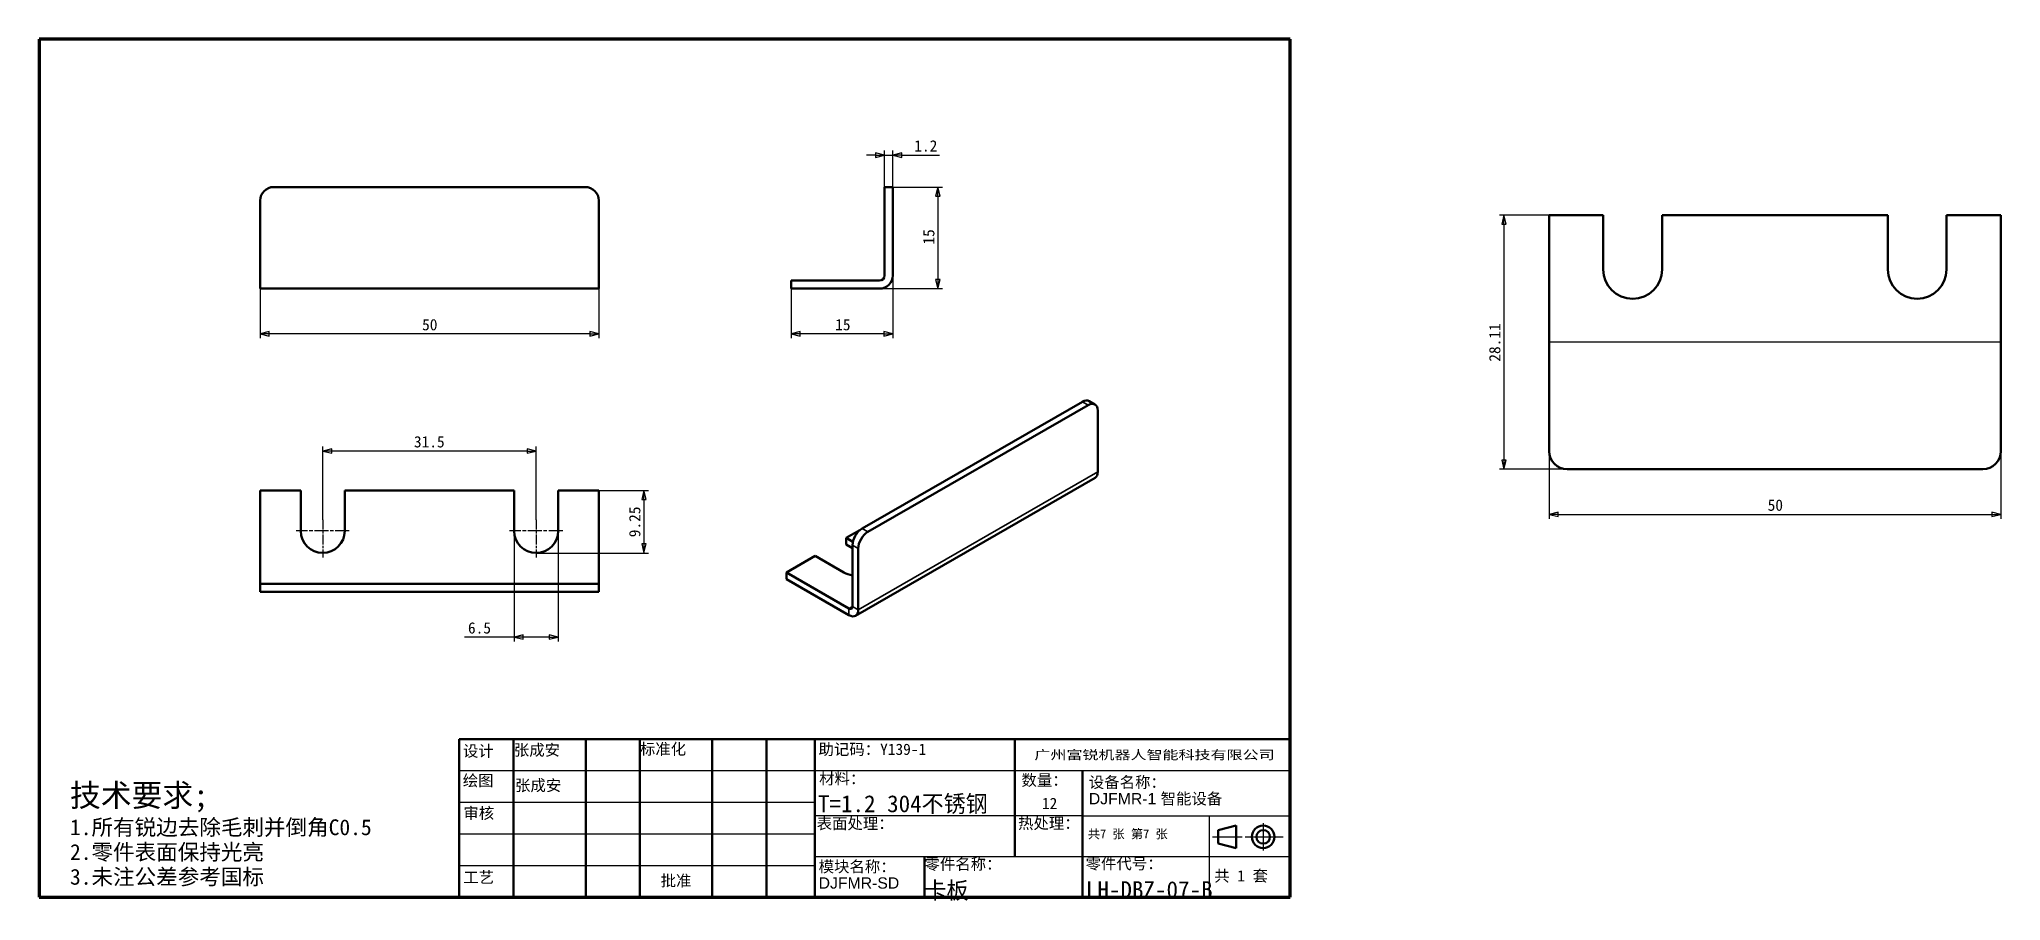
# Model space of a CAD drawing. Header units: millimetres. Extents: x 7 to 296, y 6 to 133.
import ezdxf
from ezdxf.enums import TextEntityAlignment as Align

# ---------------------------------------------------------------- set-up
doc = ezdxf.new("R2018")
doc.units = ezdxf.units.MM
doc.header["$LTSCALE"] = 0.666667
doc.linetypes.add('CHAIN', pattern=[0.3543, 0.2362, -0.0295, 0.0591, -0.0295])
for name, color, linetype, lineweight, true_color in [('中心标记 (ISO)', 1, 'Continuous', 25, 0xff0000), ('中心线 (ISO)', 1, 'Continuous', 25, 0xff0000), ('尺寸 (ISO)', 5, 'Continuous', 25, 0x0000ff)]:
    doc.layers.add(name, color=color, linetype=linetype, lineweight=lineweight, true_color=true_color)
for name, color, linetype, lineweight in [('可见 (ISO)', 7, 'Continuous', 50), ('可见窄的 (ISO)', 7, 'Continuous', 35), ('图框 (ISO)', 7, 'Continuous', 70), ('标题 (ISO)', 7, 'Continuous', 50), ('符号 (ISO)', 7, 'Continuous', 25)]:
    doc.layers.add(name, color=color, linetype=linetype, lineweight=lineweight)
doc.styles.get("Standard").update_dxf_attribs({"font": 'simfang.ttf'})
doc.styles.add('文本样式126', font='simfang.ttf', dxfattribs={"width": 1.3})
doc.styles.add('注释文本 (ISO)', font='simfang.ttf')
doc.dimstyles.new('默认 (GB)', dxfattribs={"dimscale": 0.666667, "dimtxt": 2.5, "dimasz": 2, "dimexe": 1, "dimexo": 0, "dimgap": 0.75, "dimtad": 1, "dimtoh": 1, "dimrnd": 1e-08, "dimdsep": 46, "dimtxsty": '注释文本 (ISO)', "dimblk": 'Filled-2', "dimcen": 0.09, "dimdle": 10, "dimclrd": 256, "dimclre": 256, "dimclrt": 256, "dimaunit": 1, "dimadec": 3, "dimazin": 2, "dimtfac": 0.52, "dimtmove": 0, "dimatfit": 3, "dimldrblk": 'Filled-1', "dimfxl": 1, "dimtolj": 1, "dimlwd": -1, "dimlwe": -1, "dimarcsym": 0})

# ---------------------------------------------------------------- blocks, each defined once
blk = doc.blocks.new('图框 A3-A4')
at = {"layer": '图框 (ISO)'}
for p, q in [((287, 200), (10, 200)), ((10, 200), (10, 10)), ((287, 10), (287, 200)), ((10, 10), (287, 10))]:
    blk.add_line(p, q, dxfattribs=at)
blk = doc.blocks.new('标题栏 GB1')
at = {"layer": '标题 (ISO)'}
for p, q in [((194.57, 65.23), (194.57, 72.23)), ((194.57, 72.23), (378.57, 72.23)), ((206.57, 65.23), (206.57, 72.23)), ((222.57, 65.23), (222.57, 72.23)), ((234.57, 65.23), (234.57, 72.23)), ((250.57, 65.23), (250.57, 72.23)), ((262.57, 65.23), (262.57, 72.23)), ((273.31, 65.23), (273.31, 72.23)), ((317.57, 65.23), (317.57, 72.23)), ((378.57, 72.23), (378.57, 65.23)), ((194.57, 37.23), (194.57, 65.23)), ((206.57, 37.23), (206.57, 65.23)), ((222.57, 44.23), (222.57, 65.23)), ((234.57, 37.23), (234.57, 65.23)), ((250.57, 37.23), (250.57, 65.23)), ((262.57, 37.23), (262.57, 65.23)), ((273.31, 65.23), (273.31, 37.23)), ((317.57, 55.23), (317.57, 65.23)), ((378.57, 65.23), (378.57, 37.23)), ((317.57, 55.23), (317.57, 46.23)), ((366.57, 53.06), (362.57, 52.06)), ((366.57, 48.06), (366.57, 53.06)), ((362.57, 52.06), (362.57, 49.06)), ((362.57, 49.06), (366.57, 48.06)), ((222.57, 44.23), (222.57, 37.23)), ((297.57, 46.23), (297.57, 37.23)), ((378.57, 37.23), (194.57, 37.23))]:
    blk.add_line(p, q, dxfattribs=at)
at = {"layer": '标题 (ISO)', "lineweight": 25}
for p, q in [((194.57, 65.23), (273.31, 65.23)), ((273.31, 65.23), (378.57, 65.23)), ((194.57, 58.23), (273.31, 58.23)), ((332.57, 55.23), (273.31, 55.23)), ((332.57, 55.23), (378.57, 55.23)), ((360.57, 55.23), (360.57, 46.23)), ((372.58, 53.56), (372.58, 47.56)), ((194.57, 51.23), (273.31, 51.23)), ((361.32, 50.56), (367.88, 50.56)), ((368.55, 50.56), (370.07, 50.56)), ((370.07, 50.56), (376.97, 50.56)), ((194.57, 44.23), (273.31, 44.23)), ((273.31, 46.23), (378.57, 46.23)), ((360.57, 46.23), (360.57, 37.23))]:
    blk.add_line(p, q, dxfattribs=at)
at = {"layer": '标题 (ISO)', "lineweight": 50}
blk.add_line((332.57, 65.23), (332.57, 37.23), dxfattribs=at)
at = {"layer": '标题 (ISO)'}
for radius in [2.5, 1.5]:
    blk.add_circle((372.57, 50.56), radius, dxfattribs=at)
at = {"layer": '标题 (ISO)', "style": '文本样式126', "width": 1.3}
blk.add_text('广州富锐机器人智能科技有限公司', height=2, dxfattribs=at).set_placement((348.5, 68.73), align=Align.MIDDLE_CENTER)
at = {"layer": '标题 (ISO)', "char_height": 2.5, "style": '注释文本 (ISO)'}
for s, insert, attachment_point in [('\\f仿宋|b0|i0;设计', (195.38, 70.83), 1), ('张成安', (206.66, 71.05), 1), ('\\f仿宋|b0|i0;标准化', (234.57, 71.28), 1), ('助记码：Y139-1', (274.11, 71.21), 1), ('\\f仿宋|b0|i0;绘图', (195.35, 64.28), 1), ('张成安', (206.92, 63.22), 1), ('\\f仿宋|b0|i0;材料：', (274.24, 64.72), 1), ('\\f仿宋|b0|i0;数量：', (319.04, 64.37), 1), ('\\f仿宋|b0|i0;审核', (195.48, 57.07), 1), ('\\f仿宋|b0|i0;热处理：', (318.29, 54.82), 1), ('\\f仿宋|b0|i0;零件名称：', (297.57, 45.8), 1), ('\\f仿宋|b0|i0;零件代号：', (333.25, 45.9), 1), ('\\f仿宋|b0|i0;批准', (242.57, 40.73), 5)]:
    blk.add_mtext(s, dxfattribs=dict(at, insert=insert, attachment_point=attachment_point))
at = {"layer": '标题 (ISO)', "char_height": 2.5, "attachment_point": 1, "line_spacing_factor": 0.872369, "style": '注释文本 (ISO)'}
for s, insert in [('设备名称：\\P\\fArial|b0|i0;\\H2.5000;DJFMR-1 智能设备', (333.96, 63.91)), ('模块名称：\\P\\fArial|b0|i0;\\H2.5000;DJFMR-SD', (274.14, 45.23))]:
    blk.add_mtext(s, dxfattribs=dict(at, insert=insert))
at = {"layer": '标题 (ISO)', "char_height": 2.5, "attachment_point": 1, "style": '注释文本 (ISO)'}
for s, insert, width in [('\\f仿宋|b0|i0;表面处理：', (273.7, 54.78), 18.7135), ('  共 1 套', (358.32, 43.18), 17.7919), ('\\f仿宋|b0|i0;工艺', (195.45, 42.85), 7.4854)]:
    blk.add_mtext(s, dxfattribs=dict(at, insert=insert, width=width))
at = {"layer": '标题 (ISO)', "insert": (333.72, 52.22), "char_height": 2, "width": 27.2374, "attachment_point": 1, "line_spacing_factor": 0.856364, "style": '注释文本 (ISO)'}
blk.add_mtext('\\f仿宋|b0|i0;\\H2.0000;共7 张 第7 张', dxfattribs=at)
at = {"layer": '标题 (ISO)', "lineweight": 30, "flags": 104}
for tag, height, p in [('材料', 2.5, (273.99, 59.78)), ('热处理', 2, (318.2, 50.63)), ('零件代号', 2, (297.57, 40.58)), ('描述', 2, (333.3, 40.74))]:
    blk.add_attdef(tag, text='', height=height, dxfattribs=at).set_placement(p, align=Align.TOP_LEFT)
for tag, p in [('工程核准人', (256.57, 40.73)), ('工程批准日期', (267.94, 40.73))]:
    blk.add_attdef(tag, text='', height=1, dxfattribs=at).set_placement(p, align=Align.MIDDLE_CENTER)
blk = doc.blocks.new('Filled-2')
at = {"color": 0}
for p, q in [((0, 0), (-1, 0.25)), ((-1, 0.25), (-1, -0.25)), ((-1, 0), (0, 0)), ((-1, -0.25), (0, 0))]:
    blk.add_line(p, q, dxfattribs=at)
at = {"color": 0, "flags": 128}
blk.add_lwpolyline([(-1, -0.25), (0, 0), (-1, 0.25), (-1, -0.25)], dxfattribs=at)
at = {"color": 0}
blk.add_solid([(-1, -0.25), (0, 0), (-1, 0.25), (-1, -0.25)], dxfattribs=at)
blk = doc.blocks.new('*D8')
at = {"layer": 'Defpoints', "color": 0, "transparency": 16777216}
for p in [(132.65, 111.51), (130.71, 96.51), (139.31, 96.51)]:
    blk.add_point(p, dxfattribs=at)
at = {"layer": '尺寸 (ISO)', "transparency": 16777216}
for p, q in [((132.65, 111.51), (139.98, 111.51)), ((139.31, 110.17), (139.31, 97.84)), ((130.71, 96.51), (139.98, 96.51))]:
    blk.add_line(p, q, dxfattribs=at)
at = {"layer": '尺寸 (ISO)', "transparency": 16777216, "xscale": 1.333333333333333, "yscale": 1.333333333333333, "zscale": 1.333333333333333}
for p, rotation in [((139.31, 111.51), 90), ((139.31, 96.51), 270)]:
    blk.add_blockref('Filled-2', p, dxfattribs=dict(at, rotation=rotation))
at = {"layer": '尺寸 (ISO)', "transparency": 16777216, "insert": (137.13, 103.01), "char_height": 1.667, "attachment_point": 1, "rotation": 90, "style": '注释文本 (ISO)'}
blk.add_mtext('\\A1;15', dxfattribs=at)
blk = doc.blocks.new('Filled-1')
at = {"color": 0}
for p, q in [((0, 0), (-1, 0.125)), ((-1, 0.125), (-1, -0.125)), ((-1, 0), (0, 0)), ((-1, -0.125), (0, 0))]:
    blk.add_line(p, q, dxfattribs=at)
at = {"color": 0, "flags": 128}
blk.add_lwpolyline([(-1, -0.125), (0, 0), (-1, 0.125), (-1, -0.125)], dxfattribs=at)
at = {"color": 0}
blk.add_solid([(-1, -0.125), (0, 0), (-1, 0.125), (-1, -0.125)], dxfattribs=at)
blk = doc.blocks.new('*D9')
at = {"layer": 'Defpoints', "color": 0, "transparency": 16777216}
for p in [(132.65, 98.44), (117.65, 96.51), (117.65, 89.84)]:
    blk.add_point(p, dxfattribs=at)
at = {"layer": '尺寸 (ISO)', "transparency": 16777216}
for p, q in [((132.65, 98.44), (132.65, 89.17)), ((117.65, 96.51), (117.65, 89.17)), ((131.31, 89.84), (118.98, 89.84))]:
    blk.add_line(p, q, dxfattribs=at)
at = {"layer": '尺寸 (ISO)', "transparency": 16777216, "xscale": 1.333333333333333, "yscale": 1.333333333333333, "zscale": 1.333333333333333, "rotation": 180}
blk.add_blockref('Filled-2', (117.65, 89.84), dxfattribs=at)
at = {"layer": '尺寸 (ISO)', "transparency": 16777216, "xscale": 1.333333333333333, "yscale": 1.333333333333333, "zscale": 1.333333333333333}
blk.add_blockref('Filled-2', (132.65, 89.84), dxfattribs=at)
at = {"layer": '尺寸 (ISO)', "transparency": 16777216, "insert": (124.15, 92.02), "char_height": 1.667, "attachment_point": 1, "style": '注释文本 (ISO)'}
blk.add_mtext('\\A1;15', dxfattribs=at)
blk = doc.blocks.new('*D10')
at = {"layer": 'Defpoints', "color": 0, "transparency": 16777216}
for p in [(39.26, 96.51), (89.26, 96.51), (39.26, 89.84)]:
    blk.add_point(p, dxfattribs=at)
at = {"layer": '尺寸 (ISO)', "transparency": 16777216}
for p, q in [((39.26, 96.51), (39.26, 89.17)), ((89.26, 96.51), (89.26, 89.17)), ((87.93, 89.84), (40.6, 89.84))]:
    blk.add_line(p, q, dxfattribs=at)
at = {"layer": '尺寸 (ISO)', "transparency": 16777216, "xscale": 1.333333333333333, "yscale": 1.333333333333333, "zscale": 1.333333333333333, "rotation": 180}
blk.add_blockref('Filled-2', (39.26, 89.84), dxfattribs=at)
at = {"layer": '尺寸 (ISO)', "transparency": 16777216, "xscale": 1.333333333333333, "yscale": 1.333333333333333, "zscale": 1.333333333333333}
blk.add_blockref('Filled-2', (89.26, 89.84), dxfattribs=at)
at = {"layer": '尺寸 (ISO)', "transparency": 16777216, "insert": (63.18, 92.02), "char_height": 1.667, "attachment_point": 1, "style": '注释文本 (ISO)'}
blk.add_mtext('\\A1;50', dxfattribs=at)
blk = doc.blocks.new('*D11')
at = {"layer": 'Defpoints', "color": 0, "transparency": 16777216}
for p in [(48.51, 72.53), (48.51, 62.39), (80.01, 62.39)]:
    blk.add_point(p, dxfattribs=at)
at = {"layer": '尺寸 (ISO)', "transparency": 16777216}
for p, q in [((48.51, 62.39), (48.51, 73.2)), ((78.68, 72.53), (49.85, 72.53)), ((80.01, 62.39), (80.01, 73.2))]:
    blk.add_line(p, q, dxfattribs=at)
at = {"layer": '尺寸 (ISO)', "transparency": 16777216, "xscale": 1.333333333333333, "yscale": 1.333333333333333, "zscale": 1.333333333333333, "rotation": 180}
blk.add_blockref('Filled-2', (48.51, 72.53), dxfattribs=at)
at = {"layer": '尺寸 (ISO)', "transparency": 16777216, "xscale": 1.333333333333333, "yscale": 1.333333333333333, "zscale": 1.333333333333333}
blk.add_blockref('Filled-2', (80.01, 72.53), dxfattribs=at)
at = {"layer": '尺寸 (ISO)', "transparency": 16777216, "insert": (61.97, 74.73), "char_height": 1.667, "attachment_point": 1, "style": '注释文本 (ISO)'}
blk.add_mtext('\\A1;31.5', dxfattribs=at)
blk = doc.blocks.new('*D12')
at = {"layer": 'Defpoints', "color": 0, "transparency": 16777216}
for p in [(76.76, 60.72), (83.26, 60.72), (83.26, 45.06)]:
    blk.add_point(p, dxfattribs=at)
at = {"layer": '尺寸 (ISO)', "transparency": 16777216}
for p, q in [((76.76, 60.72), (76.76, 44.39)), ((83.26, 60.72), (83.26, 44.39)), ((76.76, 45.06), (69.45, 45.06)), ((81.93, 45.06), (78.1, 45.06))]:
    blk.add_line(p, q, dxfattribs=at)
at = {"layer": '尺寸 (ISO)', "transparency": 16777216, "xscale": 1.333333333333333, "yscale": 1.333333333333333, "zscale": 1.333333333333333, "rotation": 180}
blk.add_blockref('Filled-2', (76.76, 45.06), dxfattribs=at)
at = {"layer": '尺寸 (ISO)', "transparency": 16777216, "xscale": 1.333333333333333, "yscale": 1.333333333333333, "zscale": 1.333333333333333}
blk.add_blockref('Filled-2', (83.26, 45.06), dxfattribs=at)
at = {"layer": '尺寸 (ISO)', "transparency": 16777216, "insert": (69.95, 47.25), "char_height": 1.667, "attachment_point": 1, "style": '注释文本 (ISO)'}
blk.add_mtext('\\A1;6.5', dxfattribs=at)
blk = doc.blocks.new('*D13')
at = {"layer": 'Defpoints', "color": 0, "transparency": 16777216}
for p in [(89.26, 66.72), (80.01, 57.47), (95.93, 57.47)]:
    blk.add_point(p, dxfattribs=at)
at = {"layer": '尺寸 (ISO)', "transparency": 16777216}
for p, q in [((89.26, 66.72), (96.6, 66.72)), ((95.93, 65.39), (95.93, 58.81)), ((80.01, 57.47), (96.6, 57.47))]:
    blk.add_line(p, q, dxfattribs=at)
at = {"layer": '尺寸 (ISO)', "transparency": 16777216, "xscale": 1.333333333333333, "yscale": 1.333333333333333, "zscale": 1.333333333333333}
for p, rotation in [((95.93, 66.72), 90), ((95.93, 57.47), 270)]:
    blk.add_blockref('Filled-2', p, dxfattribs=dict(at, rotation=rotation))
at = {"layer": '尺寸 (ISO)', "transparency": 16777216, "insert": (93.73, 59.8), "char_height": 1.667, "attachment_point": 1, "rotation": 90, "style": '注释文本 (ISO)'}
blk.add_mtext('\\A1;9.25', dxfattribs=at)
blk = doc.blocks.new('*D14')
at = {"layer": 'Defpoints', "color": 0, "transparency": 16777216}
for p in [(131.45, 116.22), (131.45, 111.51), (132.65, 111.51)]:
    blk.add_point(p, dxfattribs=at)
at = {"layer": '尺寸 (ISO)', "transparency": 16777216}
for p, q in [((130.11, 116.22), (128.78, 116.22)), ((131.45, 111.51), (131.45, 116.89)), ((131.45, 116.22), (132.65, 116.22)), ((132.65, 111.51), (132.65, 116.89)), ((133.98, 116.22), (139.55, 116.22))]:
    blk.add_line(p, q, dxfattribs=at)
at = {"layer": '尺寸 (ISO)', "transparency": 16777216, "xscale": 1.333333333333333, "yscale": 1.333333333333333, "zscale": 1.333333333333333}
blk.add_blockref('Filled-2', (131.45, 116.22), dxfattribs=at)
at = {"layer": '尺寸 (ISO)', "transparency": 16777216, "xscale": 1.333333333333333, "yscale": 1.333333333333333, "zscale": 1.333333333333333, "rotation": 180}
blk.add_blockref('Filled-2', (132.65, 116.22), dxfattribs=at)
at = {"layer": '尺寸 (ISO)', "transparency": 16777216, "insert": (135.83, 118.42), "char_height": 1.667, "attachment_point": 1, "style": '注释文本 (ISO)'}
blk.add_mtext('\\A1;1.2', dxfattribs=at)
blk = doc.blocks.new('加工')
at = {"layer": '符号 (ISO)', "insert": (-36.68, 11.05), "char_height": 2.5, "width": 80.4946, "attachment_point": 1, "line_spacing_factor": 0.683636, "style": '注释文本 (ISO)'}
blk.add_mtext('\\pxsm0.94;\\f仿宋|b0|i0;\\H5.0000;技术要求;\\P\\f仿宋|b0|i0;\\H3.5000;1.所有锐边去除毛刺并倒角C0.5\\P2.零件表面保持光亮\\P3.未注公差参考国标', dxfattribs=at)
blk = doc.blocks.new('*D15')
at = {"layer": 'Defpoints', "color": 0, "transparency": 16777216}
for p in [(229.53, 107.34), (222.87, 69.85), (232.2, 69.85)]:
    blk.add_point(p, dxfattribs=at)
at = {"layer": '尺寸 (ISO)', "transparency": 16777216}
for p, q in [((229.53, 107.34), (222.2, 107.34)), ((222.87, 106), (222.87, 71.18)), ((232.2, 69.85), (222.2, 69.85))]:
    blk.add_line(p, q, dxfattribs=at)
at = {"layer": '尺寸 (ISO)', "transparency": 16777216, "xscale": 1.333333333333333, "yscale": 1.333333333333333, "zscale": 1.333333333333333}
for p, rotation in [((222.87, 107.34), 90), ((222.87, 69.85), 270)]:
    blk.add_blockref('Filled-2', p, dxfattribs=dict(at, rotation=rotation))
at = {"layer": '尺寸 (ISO)', "transparency": 16777216, "insert": (220.67, 85.72), "char_height": 1.667, "attachment_point": 1, "rotation": 90, "style": '注释文本 (ISO)'}
blk.add_mtext('\\A1;28.11', dxfattribs=at)
blk = doc.blocks.new('*D16')
at = {"layer": 'Defpoints', "color": 0, "transparency": 16777216}
for p in [(229.53, 72.52), (296.2, 72.52), (296.2, 63.18)]:
    blk.add_point(p, dxfattribs=at)
at = {"layer": '尺寸 (ISO)', "transparency": 16777216}
for p, q in [((229.53, 72.52), (229.53, 62.52)), ((296.2, 72.52), (296.2, 62.52)), ((230.87, 63.18), (294.87, 63.18))]:
    blk.add_line(p, q, dxfattribs=at)
at = {"layer": '尺寸 (ISO)', "transparency": 16777216, "xscale": 1.333333333333333, "yscale": 1.333333333333333, "zscale": 1.333333333333333, "rotation": 180}
blk.add_blockref('Filled-2', (229.53, 63.18), dxfattribs=at)
at = {"layer": '尺寸 (ISO)', "transparency": 16777216, "xscale": 1.333333333333333, "yscale": 1.333333333333333, "zscale": 1.333333333333333}
blk.add_blockref('Filled-2', (296.2, 63.18), dxfattribs=at)
at = {"layer": '尺寸 (ISO)', "transparency": 16777216, "insert": (261.79, 65.37), "char_height": 1.667, "attachment_point": 1, "style": '注释文本 (ISO)'}
blk.add_mtext('\\A1;50', dxfattribs=at)

msp = doc.modelspace()

# ---------------------------------------------------------------- linework, layer by layer
at = {"layer": '中心标记 (ISO)', "linetype": 'CHAIN', "ltscale": 9.306262}
for p, q in [((48.513, 62.39), (48.513, 56.807)), ((80.013, 62.39), (80.013, 56.807))]:
    msp.add_line(p, q, dxfattribs=at)
at = {"layer": '中心标记 (ISO)', "linetype": 'CHAIN', "ltscale": 13.056587}
for p, q in [((52.429, 60.723), (44.596, 60.723)), ((83.929, 60.723), (76.096, 60.723))]:
    msp.add_line(p, q, dxfattribs=at)
at = {"layer": '中心线 (ISO)'}
msp.add_line((296.201, 88.593), (229.534, 88.593), dxfattribs=at)
at = {"layer": '可见 (ISO)'}
for p, q in [((87.263, 111.505), (41.263, 111.505)), ((131.448, 109.505), (131.448, 111.505)), ((132.648, 111.505), (131.448, 111.505)), ((132.648, 111.505), (132.648, 109.505)), ((39.263, 109.505), (39.263, 98.442)), ((89.263, 98.442), (89.263, 109.505)), ((131.448, 109.505), (131.448, 98.442)), ((132.648, 109.505), (132.648, 98.442)), ((229.534, 107.335), (237.534, 107.335)), ((229.534, 89.917), (229.534, 107.335)), ((237.534, 99.335), (237.534, 107.335)), ((246.201, 107.335), (279.534, 107.335)), ((246.201, 99.335), (246.201, 107.335)), ((279.534, 99.335), (279.534, 107.335)), ((288.201, 107.335), (296.201, 107.335)), ((288.201, 99.335), (288.201, 107.335)), ((296.201, 107.335), (296.201, 89.917)), ((39.263, 96.505), (39.263, 98.442)), ((89.263, 96.505), (89.263, 98.442)), ((89.263, 96.505), (39.263, 96.505)), ((117.648, 97.705), (130.711, 97.705)), ((117.648, 96.505), (117.648, 97.705)), ((117.648, 96.505), (130.711, 96.505)), ((229.534, 87.269), (229.534, 89.917)), ((296.201, 89.917), (296.201, 87.269)), ((229.534, 87.269), (229.534, 72.518)), ((296.201, 72.518), (296.201, 87.269)), ((160.648, 79.809), (128.121, 61.078)), ((161.497, 79.32), (128.97, 60.589)), ((162.495, 79.418), (161.646, 79.907)), ((162.911, 69.455), (162.911, 78.5)), ((232.201, 69.851), (293.534, 69.851)), ((45.263, 66.723), (39.263, 66.723)), ((39.263, 66.723), (39.263, 53.66)), ((45.263, 66.723), (45.263, 60.723)), ((76.763, 66.723), (51.763, 66.723)), ((51.763, 66.723), (51.763, 60.723)), ((76.763, 66.723), (76.763, 60.723)), ((89.263, 66.723), (83.263, 66.723)), ((83.263, 66.723), (83.263, 60.723)), ((89.263, 53.66), (89.263, 66.723)), ((127.153, 48.205), (162.508, 68.565)), ((127.797, 60.848), (125.788, 59.691)), ((125.788, 59.691), (126.765, 59.128)), ((125.788, 58.71), (125.788, 59.691)), ((126.707, 58.18), (125.788, 58.71)), ((126.707, 58.628), (126.707, 49.584)), ((127.555, 58.14), (127.555, 49.095)), ((121.192, 57.044), (116.949, 54.601)), ((121.192, 57.044), (125.434, 54.601)), ((39.263, 52.923), (39.263, 53.66)), ((39.263, 52.923), (41.263, 52.923)), ((39.263, 52.923), (39.263, 51.723)), ((87.263, 52.923), (41.263, 52.923)), ((87.263, 52.923), (89.263, 52.923)), ((89.263, 52.923), (89.263, 53.66)), ((89.263, 51.723), (89.263, 52.923)), ((116.949, 54.601), (126.186, 49.281)), ((116.949, 53.62), (116.949, 54.601)), ((116.949, 53.62), (126.186, 48.3)), ((41.263, 51.723), (39.263, 51.723)), ((87.263, 51.723), (41.263, 51.723)), ((89.263, 51.723), (87.263, 51.723))]:
    msp.add_line(p, q, dxfattribs=at)
for centre, radius, start, end in [((41.263, 109.505), 2, 90, 180), ((87.263, 109.505), 2, 0, 90), ((130.711, 98.442), 0.737, 270, 0), ((130.711, 98.442), 1.937, 270, 0), ((241.868, 99.335), 4.333, 180, 0), ((283.868, 99.335), 4.333, 180, 0), ((232.201, 72.518), 2.667, 180, 270), ((293.534, 72.518), 2.667, 270, 0), ((48.513, 60.723), 3.25, 180, 0), ((80.013, 60.723), 3.25, 180, 0)]:
    msp.add_arc(centre, radius, start, end, dxfattribs=at)
for centre, major_axis, ratio, start_param, end_param in [((160.648, 78.174), (0.998, 1.733), 0.5780931, 0, 0.7834645), ((161.497, 77.685), (0.998, 1.733), 0.5780931, 5.4958534, 7.0666498), ((161.541, 70.243), (0.966, -1.678), 0.5780931, 0, 0.7873319), ((128.121, 59.443), (-0.998, -1.733), 0.5780931, 3.9250571, 5.4958534), ((128.97, 58.954), (0.998, 1.733), 0.5780931, 0.7834645, 2.3542608), ((127.732, 55.924), (-3.25, 0), 0.5758617, 0.7853982, 1.2498356), ((126.186, 49.884), (0.368, -0.638), 0.5780931, 5.4997209, 7.0705172), ((126.186, 49.884), (0.966, -1.678), 0.5780931, 5.4997209, 7.0705172)]:
    msp.add_ellipse(centre, major_axis=major_axis, ratio=ratio, start_param=start_param, end_param=end_param, dxfattribs=at)
at = {"layer": '可见窄的 (ISO)'}
for p, q in [((160.648, 79.809), (161.497, 79.32)), ((162.911, 69.455), (127.555, 49.095)), ((128.97, 60.589), (128.121, 61.078)), ((126.707, 58.628), (127.555, 58.14)), ((126.707, 49.581), (126.186, 49.281)), ((126.186, 49.281), (126.186, 48.3)), ((126.707, 49.584), (127.555, 49.095))]:
    msp.add_line(p, q, dxfattribs=at)

# ---------------------------------------------------------------- block references
at = {"xscale": 0.6666666666666666, "yscale": 0.6666666666666666, "zscale": 0.6666666666666666}
for name, p in [('图框 A3-A4', (0, 0)), ('加工', (35.659, 16))]:
    msp.add_blockref(name, p, dxfattribs=at)
ref = msp.add_blockref('标题栏 GB1', (-61.047, -18.15), dxfattribs=dict(xscale=0.6666666666666666, yscale=0.6666666666666666, zscale=0.6666666666666666))
lines = msp.add_mtext('卡板', dxfattribs={"layer": '标题 (ISO)', "insert": (137.333, 8.901), "char_height": 2.5, "attachment_point": 1})
ref.add_attrib('零件代号', '', (137.333, 8.901), dxfattribs={"flags": 104}).embed_mtext(lines)
lines = msp.add_mtext('LH-DBZ-07-B', dxfattribs={"layer": '标题 (ISO)', "insert": (161.154, 9.01), "char_height": 2.5, "attachment_point": 1})
ref.add_attrib('描述', '', (161.154, 9.01), dxfattribs={"flags": 104}).embed_mtext(lines)
lines = msp.add_mtext('T=1.2 304不锈钢', dxfattribs={"layer": '标题 (ISO)', "insert": (121.613, 21.705), "char_height": 2.5, "attachment_point": 1})
ref.add_attrib('材料', '', (121.613, 21.705), dxfattribs={"flags": 104}).embed_mtext(lines)

# ---------------------------------------------------------------- texts
at = {"layer": '符号 (ISO)', "insert": (154.667, 21.333), "char_height": 1.6667, "attachment_point": 1, "style": '注释文本 (ISO)'}
msp.add_mtext('{12}', dxfattribs=at)

# ---------------------------------------------------------------- dimensions: what is measured, and where the dimension line sits
at = {"layer": '尺寸 (ISO)'}
for base, p1, p2, angle, override, picture, middle in [((131.448, 116.223), (132.648, 111.505), (131.448, 111.505), 180, {"dimtoh": 0, "dimdec": 2, "dimtp": 0, "dimtm": 0, "dimtdec": 2, "dimtofl": 1, "dimatfit": 1}, '*D14', (137.44, 116.223)), ((139.314, 96.505), (132.648, 111.505), (130.711, 96.505), 90, {"dimtoh": 0, "dimdec": 2, "dimtp": 0, "dimtm": 0, "dimtdec": 2, "dimtofl": 0, "dimatfit": 1}, '*D8', (139.314, 104.012)), ((222.868, 69.851), (229.534, 107.335), (232.201, 69.851), 270, {"dimtoh": 0, "dimdec": 2, "dimlfac": 0.75, "dimtp": 0, "dimtm": 0, "dimtdec": 2, "dimtofl": 0, "dimatfit": 1}, '*D15', (222.868, 88.586)), ((117.648, 89.839), (132.648, 98.442), (117.648, 96.505), 180, {"dimtoh": 0, "dimdec": 2, "dimtp": 0, "dimtm": 0, "dimtdec": 2, "dimtofl": 0, "dimatfit": 1}, '*D9', (125.154, 89.839)), ((39.263, 89.839), (89.263, 96.505), (39.263, 96.505), 180, {"dimtoh": 0, "dimdec": 2, "dimtp": 0, "dimtm": 0, "dimtdec": 2, "dimtofl": 0, "dimatfit": 1}, '*D10', (64.263, 89.839)), ((48.513, 72.533), (80.013, 62.39), (48.513, 62.39), 180, {"dimtoh": 0, "dimdec": 2, "dimtp": 0, "dimtm": 0, "dimtdec": 2, "dimtofl": 0, "dimatfit": 1}, '*D11', (64.263, 72.533)), ((296.201, 63.184), (229.534, 72.518), (296.201, 72.518), 180, {"dimtoh": 0, "dimdec": 2, "dimlfac": 0.75, "dimtp": 0, "dimtm": 0, "dimtdec": 2, "dimtofl": 0, "dimatfit": 1}, '*D16', (262.874, 63.184)), ((95.929, 57.473), (89.263, 66.723), (80.013, 57.473), 90, {"dimtoh": 0, "dimdec": 2, "dimtp": 0, "dimtm": 0, "dimtdec": 2, "dimtofl": 0, "dimatfit": 1}, '*D13', (95.929, 62.105)), ((83.263, 45.057), (76.763, 60.723), (83.263, 60.723), 180, {"dimtoh": 0, "dimdec": 2, "dimtp": 0, "dimtm": 0, "dimtdec": 2, "dimtofl": 0, "dimatfit": 2}, '*D12', (71.641, 45.057))]:
    dim = msp.add_linear_dim(base=base, p1=p1, p2=p2, angle=angle, dimstyle='默认 (GB)', override=override, dxfattribs=at)
    dim.commit()
    dim.dimension.update_dxf_attribs({"geometry": picture, "text_midpoint": middle, "dimtype": 160})

doc.saveas('drawing.dxf')
